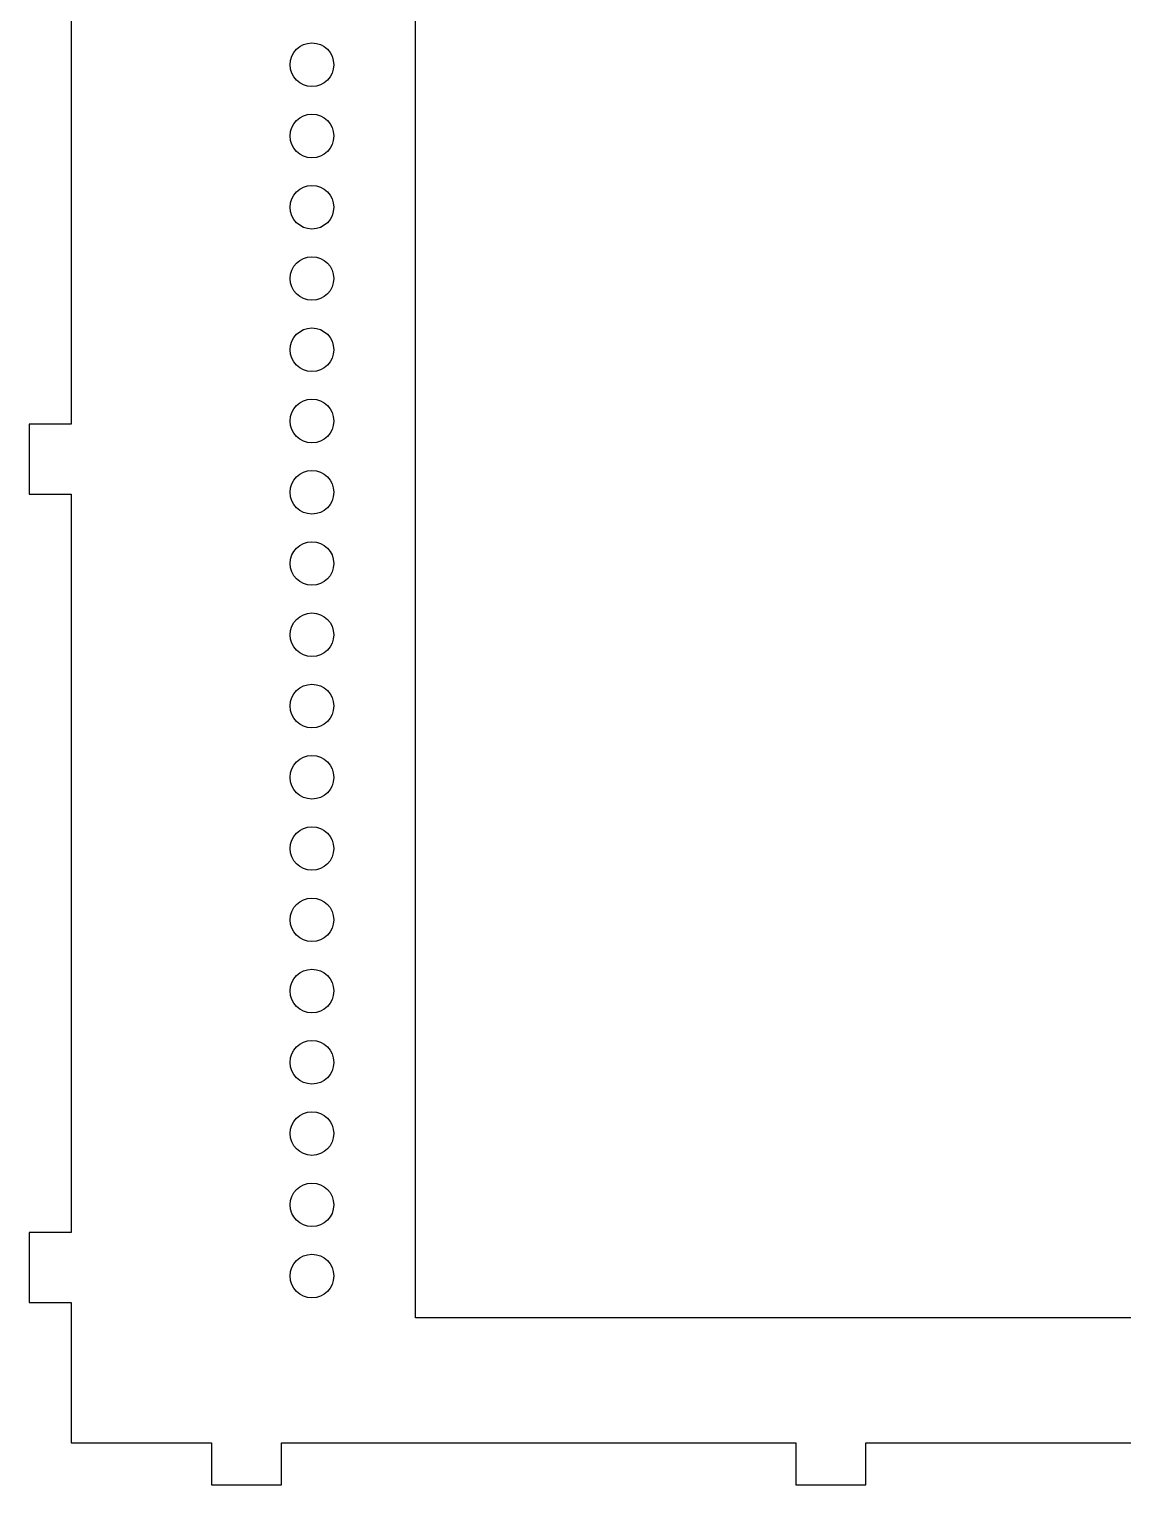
# Model space of a CAD drawing. Header units: metres. Extents: x -78 to 78, y -1075 to 78.
# Drawn here: x -78 to 0, y -1075 to -971.2 of the extents above; entities that cross this region are included whole.
import ezdxf

# ---------------------------------------------------------------- set-up
doc = ezdxf.new("R2010")
doc.units = ezdxf.units.M

msp = doc.modelspace()

# ---------------------------------------------------------------- linework, layer by layer
for p, q in [((-50.4521, -1063.08), (-50.4521, -884.038)), ((-75, -946.667), (-75, -999.333)), ((-59.2646, -973.094), (-59.1211, -972.83)), ((-59.1211, -972.83), (-58.9307, -972.6)), ((-58.9307, -972.6), (-58.7002, -972.409)), ((-58.7002, -972.409), (-58.4365, -972.266)), ((-58.4365, -972.266), (-58.1445, -972.176)), ((-58.1445, -972.176), (-57.8311, -972.144)), ((-57.8311, -972.144), (-57.5176, -972.176)), ((-57.5176, -972.176), (-57.2256, -972.266)), ((-57.2256, -972.266), (-56.9609, -972.409)), ((-56.9609, -972.409), (-56.7305, -972.6)), ((-56.7305, -972.6), (-56.541, -972.83)), ((-56.541, -972.83), (-56.3975, -973.094)), ((-59.3867, -973.7), (-59.3545, -973.386)), ((-59.3545, -974.013), (-59.3867, -973.7)), ((-59.3545, -973.386), (-59.2646, -973.094)), ((-59.2646, -974.305), (-59.3545, -974.013)), ((-56.3975, -973.094), (-56.3066, -973.386)), ((-56.3066, -974.013), (-56.3975, -974.305)), ((-56.3066, -973.386), (-56.2754, -973.7)), ((-56.2754, -973.7), (-56.3066, -974.013)), ((-59.1211, -974.569), (-59.2646, -974.305)), ((-58.9307, -974.8), (-59.1211, -974.569)), ((-58.7002, -974.989), (-58.9307, -974.8)), ((-58.4365, -975.133), (-58.7002, -974.989)), ((-56.9609, -974.989), (-57.2256, -975.133)), ((-56.7305, -974.8), (-56.9609, -974.989)), ((-56.541, -974.569), (-56.7305, -974.8)), ((-56.3975, -974.305), (-56.541, -974.569)), ((-58.1445, -975.224), (-58.4365, -975.133)), ((-57.8311, -975.255), (-58.1445, -975.224)), ((-57.5176, -975.224), (-57.8311, -975.255)), ((-57.2256, -975.133), (-57.5176, -975.224)), ((-59.3545, -978.469), (-59.2646, -978.177)), ((-59.2646, -978.177), (-59.1211, -977.912)), ((-59.1211, -977.912), (-58.9307, -977.682)), ((-58.9307, -977.682), (-58.7002, -977.492)), ((-58.7002, -977.492), (-58.4365, -977.349)), ((-58.4365, -977.349), (-58.1445, -977.259)), ((-58.1445, -977.259), (-57.8311, -977.227)), ((-57.8311, -977.227), (-57.5176, -977.259)), ((-57.5176, -977.259), (-57.2256, -977.349)), ((-57.2256, -977.349), (-56.9609, -977.492)), ((-56.9609, -977.492), (-56.7305, -977.682)), ((-56.7305, -977.682), (-56.541, -977.912)), ((-56.541, -977.912), (-56.3975, -978.177)), ((-56.3975, -978.177), (-56.3066, -978.469)), ((-59.3867, -978.782), (-59.3545, -978.469)), ((-59.3545, -979.096), (-59.3867, -978.782)), ((-59.2646, -979.388), (-59.3545, -979.096)), ((-56.3066, -979.096), (-56.3975, -979.388)), ((-56.3066, -978.469), (-56.2754, -978.782)), ((-56.2754, -978.782), (-56.3066, -979.096)), ((-59.1211, -979.652), (-59.2646, -979.388)), ((-58.9307, -979.882), (-59.1211, -979.652)), ((-58.7002, -980.072), (-58.9307, -979.882)), ((-58.4365, -980.216), (-58.7002, -980.072)), ((-58.1445, -980.307), (-58.4365, -980.216)), ((-57.2256, -980.216), (-57.5176, -980.307)), ((-56.9609, -980.072), (-57.2256, -980.216)), ((-56.7305, -979.882), (-56.9609, -980.072)), ((-56.541, -979.652), (-56.7305, -979.882)), ((-56.3975, -979.388), (-56.541, -979.652)), ((-57.8311, -980.338), (-58.1445, -980.307)), ((-57.5176, -980.307), (-57.8311, -980.338)), ((-58.1445, -982.341), (-57.8311, -982.31)), ((-57.8311, -982.31), (-57.5176, -982.341)), ((-59.3545, -983.552), (-59.2646, -983.259)), ((-59.2646, -983.259), (-59.1211, -982.995)), ((-59.1211, -982.995), (-58.9307, -982.765)), ((-58.9307, -982.765), (-58.7002, -982.575)), ((-58.7002, -982.575), (-58.4365, -982.432)), ((-58.4365, -982.432), (-58.1445, -982.341)), ((-57.5176, -982.341), (-57.2256, -982.432)), ((-57.2256, -982.432), (-56.9609, -982.575)), ((-56.9609, -982.575), (-56.7305, -982.765)), ((-56.7305, -982.765), (-56.541, -982.995)), ((-56.541, -982.995), (-56.3975, -983.259)), ((-56.3975, -983.259), (-56.3066, -983.552)), ((-59.3867, -983.865), (-59.3545, -983.552)), ((-59.3545, -984.179), (-59.3867, -983.865)), ((-59.2646, -984.471), (-59.3545, -984.179)), ((-56.3066, -984.179), (-56.3975, -984.471)), ((-56.3066, -983.552), (-56.2754, -983.865)), ((-56.2754, -983.865), (-56.3066, -984.179)), ((-59.1211, -984.734), (-59.2646, -984.471)), ((-58.9307, -984.965), (-59.1211, -984.734)), ((-58.7002, -985.154), (-58.9307, -984.965)), ((-58.4365, -985.298), (-58.7002, -985.154)), ((-58.1445, -985.389), (-58.4365, -985.298)), ((-57.8311, -985.421), (-58.1445, -985.389)), ((-57.5176, -985.389), (-57.8311, -985.421)), ((-57.2256, -985.298), (-57.5176, -985.389)), ((-56.9609, -985.154), (-57.2256, -985.298)), ((-56.7305, -984.965), (-56.9609, -985.154)), ((-56.541, -984.734), (-56.7305, -984.965)), ((-56.3975, -984.471), (-56.541, -984.734)), ((-58.7002, -987.657), (-58.4365, -987.514)), ((-58.4365, -987.514), (-58.1445, -987.424)), ((-58.1445, -987.424), (-57.8311, -987.392)), ((-57.8311, -987.392), (-57.5176, -987.424)), ((-57.5176, -987.424), (-57.2256, -987.514)), ((-57.2256, -987.514), (-56.9609, -987.657)), ((-59.3545, -988.634), (-59.2646, -988.342)), ((-59.2646, -988.342), (-59.1211, -988.078)), ((-59.1211, -988.078), (-58.9307, -987.848)), ((-58.9307, -987.848), (-58.7002, -987.657)), ((-56.9609, -987.657), (-56.7305, -987.848)), ((-56.7305, -987.848), (-56.541, -988.078)), ((-56.541, -988.078), (-56.3975, -988.342)), ((-56.3975, -988.342), (-56.3066, -988.634)), ((-59.3867, -988.947), (-59.3545, -988.634)), ((-59.3545, -989.261), (-59.3867, -988.947)), ((-59.2646, -989.553), (-59.3545, -989.261)), ((-59.1211, -989.817), (-59.2646, -989.553)), ((-56.3975, -989.553), (-56.541, -989.817)), ((-56.3066, -989.261), (-56.3975, -989.553)), ((-56.3066, -988.634), (-56.2754, -988.947)), ((-56.2754, -988.947), (-56.3066, -989.261)), ((-58.9307, -990.048), (-59.1211, -989.817)), ((-58.7002, -990.237), (-58.9307, -990.048)), ((-58.4365, -990.381), (-58.7002, -990.237)), ((-58.1445, -990.472), (-58.4365, -990.381)), ((-57.8311, -990.503), (-58.1445, -990.472)), ((-57.5176, -990.472), (-57.8311, -990.503)), ((-57.2256, -990.381), (-57.5176, -990.472)), ((-56.9609, -990.237), (-57.2256, -990.381)), ((-56.7305, -990.048), (-56.9609, -990.237)), ((-56.541, -989.817), (-56.7305, -990.048)), ((-58.7002, -992.74), (-58.4365, -992.597)), ((-58.4365, -992.597), (-58.1445, -992.506)), ((-58.1445, -992.506), (-57.8311, -992.475)), ((-57.8311, -992.475), (-57.5176, -992.506)), ((-57.5176, -992.506), (-57.2256, -992.597)), ((-57.2256, -992.597), (-56.9609, -992.74)), ((-59.3867, -994.03), (-59.3545, -993.717)), ((-59.3545, -993.717), (-59.2646, -993.425)), ((-59.2646, -993.425), (-59.1211, -993.16)), ((-59.1211, -993.16), (-58.9307, -992.93)), ((-58.9307, -992.93), (-58.7002, -992.74)), ((-56.9609, -992.74), (-56.7305, -992.93)), ((-56.7305, -992.93), (-56.541, -993.16)), ((-56.541, -993.16), (-56.3975, -993.425)), ((-56.3975, -993.425), (-56.3066, -993.717)), ((-56.3066, -993.717), (-56.2754, -994.03)), ((-59.3545, -994.344), (-59.3867, -994.03)), ((-59.2646, -994.636), (-59.3545, -994.344)), ((-59.1211, -994.899), (-59.2646, -994.636)), ((-56.3975, -994.636), (-56.541, -994.899)), ((-56.3066, -994.344), (-56.3975, -994.636)), ((-56.2754, -994.03), (-56.3066, -994.344)), ((-58.9307, -995.13), (-59.1211, -994.899)), ((-58.7002, -995.32), (-58.9307, -995.13)), ((-58.4365, -995.464), (-58.7002, -995.32)), ((-58.1445, -995.555), (-58.4365, -995.464)), ((-57.8311, -995.586), (-58.1445, -995.555)), ((-57.5176, -995.555), (-57.8311, -995.586)), ((-57.2256, -995.464), (-57.5176, -995.555)), ((-56.9609, -995.32), (-57.2256, -995.464)), ((-56.7305, -995.13), (-56.9609, -995.32)), ((-56.541, -994.899), (-56.7305, -995.13)), ((-58.9307, -998.013), (-58.7002, -997.822)), ((-58.7002, -997.822), (-58.4365, -997.68)), ((-58.4365, -997.68), (-58.1445, -997.589)), ((-58.1445, -997.589), (-57.8311, -997.557)), ((-57.8311, -997.557), (-57.5176, -997.589)), ((-57.5176, -997.589), (-57.2256, -997.68)), ((-57.2256, -997.68), (-56.9609, -997.822)), ((-56.9609, -997.822), (-56.7305, -998.013)), ((-59.3867, -999.113), (-59.3545, -998.799)), ((-59.3545, -998.799), (-59.2646, -998.507)), ((-59.2646, -998.507), (-59.1211, -998.243)), ((-59.1211, -998.243), (-58.9307, -998.013)), ((-56.7305, -998.013), (-56.541, -998.243)), ((-56.541, -998.243), (-56.3975, -998.507)), ((-56.3975, -998.507), (-56.3066, -998.799)), ((-56.3066, -998.799), (-56.2754, -999.113)), ((-75, -999.333), (-78, -999.333)), ((-78, -999.333), (-78, -1004.33)), ((-59.3545, -999.426), (-59.3867, -999.113)), ((-59.2646, -999.719), (-59.3545, -999.426)), ((-59.1211, -999.982), (-59.2646, -999.719)), ((-58.9307, -1000.21), (-59.1211, -999.982)), ((-56.541, -999.982), (-56.7305, -1000.21)), ((-56.3975, -999.719), (-56.541, -999.982)), ((-56.3066, -999.426), (-56.3975, -999.719)), ((-56.2754, -999.113), (-56.3066, -999.426)), ((-58.7002, -1000.4), (-58.9307, -1000.21)), ((-58.4365, -1000.55), (-58.7002, -1000.4)), ((-58.1445, -1000.64), (-58.4365, -1000.55)), ((-57.8311, -1000.67), (-58.1445, -1000.64)), ((-57.5176, -1000.64), (-57.8311, -1000.67)), ((-57.2256, -1000.55), (-57.5176, -1000.64)), ((-56.9609, -1000.4), (-57.2256, -1000.55)), ((-56.7305, -1000.21), (-56.9609, -1000.4)), ((-59.1211, -1003.33), (-58.9307, -1003.1)), ((-58.9307, -1003.1), (-58.7002, -1002.91)), ((-58.7002, -1002.91), (-58.4365, -1002.76)), ((-58.4365, -1002.76), (-58.1445, -1002.67)), ((-58.1445, -1002.67), (-57.8311, -1002.64)), ((-57.8311, -1002.64), (-57.5176, -1002.67)), ((-57.5176, -1002.67), (-57.2256, -1002.76)), ((-57.2256, -1002.76), (-56.9609, -1002.91)), ((-56.9609, -1002.91), (-56.7305, -1003.1)), ((-56.7305, -1003.1), (-56.541, -1003.33)), ((-59.3867, -1004.2), (-59.3545, -1003.88)), ((-59.3545, -1003.88), (-59.2646, -1003.59)), ((-59.2646, -1003.59), (-59.1211, -1003.33)), ((-56.541, -1003.33), (-56.3975, -1003.59)), ((-56.3975, -1003.59), (-56.3066, -1003.88)), ((-56.3066, -1003.88), (-56.2754, -1004.2)), ((-78, -1004.33), (-75, -1004.33)), ((-75, -1004.33), (-75, -1057)), ((-59.3545, -1004.51), (-59.3867, -1004.2)), ((-59.2646, -1004.8), (-59.3545, -1004.51)), ((-59.1211, -1005.07), (-59.2646, -1004.8)), ((-58.9307, -1005.3), (-59.1211, -1005.07)), ((-56.541, -1005.07), (-56.7305, -1005.3)), ((-56.3975, -1004.8), (-56.541, -1005.07)), ((-56.3066, -1004.51), (-56.3975, -1004.8)), ((-56.2754, -1004.2), (-56.3066, -1004.51)), ((-58.7002, -1005.49), (-58.9307, -1005.3)), ((-58.4365, -1005.63), (-58.7002, -1005.49)), ((-58.1445, -1005.72), (-58.4365, -1005.63)), ((-57.8311, -1005.75), (-58.1445, -1005.72)), ((-57.5176, -1005.72), (-57.8311, -1005.75)), ((-57.2256, -1005.63), (-57.5176, -1005.72)), ((-56.9609, -1005.49), (-57.2256, -1005.63)), ((-56.7305, -1005.3), (-56.9609, -1005.49)), ((-59.1211, -1008.41), (-58.9307, -1008.18)), ((-58.9307, -1008.18), (-58.7002, -1007.99)), ((-58.7002, -1007.99), (-58.4365, -1007.84)), ((-58.4365, -1007.84), (-58.1445, -1007.75)), ((-58.1445, -1007.75), (-57.8311, -1007.72)), ((-57.8311, -1007.72), (-57.5176, -1007.75)), ((-57.5176, -1007.75), (-57.2256, -1007.84)), ((-57.2256, -1007.84), (-56.9609, -1007.99)), ((-56.9609, -1007.99), (-56.7305, -1008.18)), ((-56.7305, -1008.18), (-56.541, -1008.41)), ((-59.3867, -1009.28), (-59.3545, -1008.96)), ((-59.3545, -1009.59), (-59.3867, -1009.28)), ((-59.3545, -1008.96), (-59.2646, -1008.67)), ((-59.2646, -1008.67), (-59.1211, -1008.41)), ((-56.541, -1008.41), (-56.3975, -1008.67)), ((-56.3975, -1008.67), (-56.3066, -1008.96)), ((-56.3066, -1008.96), (-56.2754, -1009.28)), ((-56.2754, -1009.28), (-56.3066, -1009.59)), ((-59.2646, -1009.88), (-59.3545, -1009.59)), ((-59.1211, -1010.15), (-59.2646, -1009.88)), ((-58.9307, -1010.38), (-59.1211, -1010.15)), ((-56.541, -1010.15), (-56.7305, -1010.38)), ((-56.3975, -1009.88), (-56.541, -1010.15)), ((-56.3066, -1009.59), (-56.3975, -1009.88)), ((-58.7002, -1010.57), (-58.9307, -1010.38)), ((-58.4365, -1010.71), (-58.7002, -1010.57)), ((-58.1445, -1010.8), (-58.4365, -1010.71)), ((-57.8311, -1010.83), (-58.1445, -1010.8)), ((-57.5176, -1010.8), (-57.8311, -1010.83)), ((-57.2256, -1010.71), (-57.5176, -1010.8)), ((-56.9609, -1010.57), (-57.2256, -1010.71)), ((-56.7305, -1010.38), (-56.9609, -1010.57)), ((-59.2646, -1013.75), (-59.1211, -1013.49)), ((-59.1211, -1013.49), (-58.9307, -1013.26)), ((-58.9307, -1013.26), (-58.7002, -1013.07)), ((-58.7002, -1013.07), (-58.4365, -1012.93)), ((-58.4365, -1012.93), (-58.1445, -1012.84)), ((-58.1445, -1012.84), (-57.8311, -1012.8)), ((-57.8311, -1012.8), (-57.5176, -1012.84)), ((-57.5176, -1012.84), (-57.2256, -1012.93)), ((-57.2256, -1012.93), (-56.9609, -1013.07)), ((-56.9609, -1013.07), (-56.7305, -1013.26)), ((-56.7305, -1013.26), (-56.541, -1013.49)), ((-56.541, -1013.49), (-56.3975, -1013.75)), ((-59.3867, -1014.36), (-59.3545, -1014.05)), ((-59.3545, -1014.67), (-59.3867, -1014.36)), ((-59.3545, -1014.05), (-59.2646, -1013.75)), ((-56.3975, -1013.75), (-56.3066, -1014.05)), ((-56.3066, -1014.05), (-56.2754, -1014.36)), ((-56.2754, -1014.36), (-56.3066, -1014.67)), ((-59.2646, -1014.97), (-59.3545, -1014.67)), ((-59.1211, -1015.23), (-59.2646, -1014.97)), ((-58.9307, -1015.46), (-59.1211, -1015.23)), ((-58.7002, -1015.65), (-58.9307, -1015.46)), ((-56.7305, -1015.46), (-56.9609, -1015.65)), ((-56.541, -1015.23), (-56.7305, -1015.46)), ((-56.3975, -1014.97), (-56.541, -1015.23)), ((-56.3066, -1014.67), (-56.3975, -1014.97)), ((-58.4365, -1015.79), (-58.7002, -1015.65)), ((-58.1445, -1015.88), (-58.4365, -1015.79)), ((-57.8311, -1015.92), (-58.1445, -1015.88)), ((-57.5176, -1015.88), (-57.8311, -1015.92)), ((-57.2256, -1015.79), (-57.5176, -1015.88)), ((-56.9609, -1015.65), (-57.2256, -1015.79)), ((-59.2646, -1018.84), (-59.1211, -1018.57)), ((-59.1211, -1018.57), (-58.9307, -1018.34)), ((-58.9307, -1018.34), (-58.7002, -1018.15)), ((-58.7002, -1018.15), (-58.4365, -1018.01)), ((-58.4365, -1018.01), (-58.1445, -1017.92)), ((-58.1445, -1017.92), (-57.8311, -1017.89)), ((-57.8311, -1017.89), (-57.5176, -1017.92)), ((-57.5176, -1017.92), (-57.2256, -1018.01)), ((-57.2256, -1018.01), (-56.9609, -1018.15)), ((-56.9609, -1018.15), (-56.7305, -1018.34)), ((-56.7305, -1018.34), (-56.541, -1018.57)), ((-56.541, -1018.57), (-56.3975, -1018.84)), ((-59.3867, -1019.44), (-59.3545, -1019.13)), ((-59.3545, -1019.76), (-59.3867, -1019.44)), ((-59.3545, -1019.13), (-59.2646, -1018.84)), ((-56.3975, -1018.84), (-56.3066, -1019.13)), ((-56.3066, -1019.13), (-56.2754, -1019.44)), ((-56.2754, -1019.44), (-56.3066, -1019.76)), ((-59.2646, -1020.05), (-59.3545, -1019.76)), ((-59.1211, -1020.31), (-59.2646, -1020.05)), ((-58.9307, -1020.54), (-59.1211, -1020.31)), ((-58.7002, -1020.73), (-58.9307, -1020.54)), ((-58.4365, -1020.88), (-58.7002, -1020.73)), ((-56.9609, -1020.73), (-57.2256, -1020.88)), ((-56.7305, -1020.54), (-56.9609, -1020.73)), ((-56.541, -1020.31), (-56.7305, -1020.54)), ((-56.3975, -1020.05), (-56.541, -1020.31)), ((-56.3066, -1019.76), (-56.3975, -1020.05)), ((-58.1445, -1020.97), (-58.4365, -1020.88)), ((-57.8311, -1021), (-58.1445, -1020.97)), ((-57.5176, -1020.97), (-57.8311, -1021)), ((-57.2256, -1020.88), (-57.5176, -1020.97)), ((-59.2646, -1023.92), (-59.1211, -1023.66)), ((-59.1211, -1023.66), (-58.9307, -1023.43)), ((-58.9307, -1023.43), (-58.7002, -1023.24)), ((-58.7002, -1023.24), (-58.4365, -1023.09)), ((-58.4365, -1023.09), (-58.1445, -1023)), ((-58.1445, -1023), (-57.8311, -1022.97)), ((-57.8311, -1022.97), (-57.5176, -1023)), ((-57.5176, -1023), (-57.2256, -1023.09)), ((-57.2256, -1023.09), (-56.9609, -1023.24)), ((-56.9609, -1023.24), (-56.7305, -1023.43)), ((-56.7305, -1023.43), (-56.541, -1023.66)), ((-56.541, -1023.66), (-56.3975, -1023.92)), ((-59.3867, -1024.53), (-59.3545, -1024.21)), ((-59.3545, -1024.84), (-59.3867, -1024.53)), ((-59.3545, -1024.21), (-59.2646, -1023.92)), ((-59.2646, -1025.13), (-59.3545, -1024.84)), ((-56.3975, -1023.92), (-56.3066, -1024.21)), ((-56.3066, -1024.84), (-56.3975, -1025.13)), ((-56.3066, -1024.21), (-56.2754, -1024.53)), ((-56.2754, -1024.53), (-56.3066, -1024.84)), ((-59.1211, -1025.4), (-59.2646, -1025.13)), ((-58.9307, -1025.63), (-59.1211, -1025.4)), ((-58.7002, -1025.82), (-58.9307, -1025.63)), ((-58.4365, -1025.96), (-58.7002, -1025.82)), ((-56.9609, -1025.82), (-57.2256, -1025.96)), ((-56.7305, -1025.63), (-56.9609, -1025.82)), ((-56.541, -1025.4), (-56.7305, -1025.63)), ((-56.3975, -1025.13), (-56.541, -1025.4)), ((-58.1445, -1026.05), (-58.4365, -1025.96)), ((-57.8311, -1026.08), (-58.1445, -1026.05)), ((-57.5176, -1026.05), (-57.8311, -1026.08)), ((-57.2256, -1025.96), (-57.5176, -1026.05)), ((-59.3545, -1029.29), (-59.2646, -1029)), ((-59.2646, -1029), (-59.1211, -1028.74)), ((-59.1211, -1028.74), (-58.9307, -1028.51)), ((-58.9307, -1028.51), (-58.7002, -1028.32)), ((-58.7002, -1028.32), (-58.4365, -1028.17)), ((-58.4365, -1028.17), (-58.1445, -1028.08)), ((-58.1445, -1028.08), (-57.8311, -1028.05)), ((-57.8311, -1028.05), (-57.5176, -1028.08)), ((-57.5176, -1028.08), (-57.2256, -1028.17)), ((-57.2256, -1028.17), (-56.9609, -1028.32)), ((-56.9609, -1028.32), (-56.7305, -1028.51)), ((-56.7305, -1028.51), (-56.541, -1028.74)), ((-56.541, -1028.74), (-56.3975, -1029)), ((-56.3975, -1029), (-56.3066, -1029.29)), ((-59.3867, -1029.61), (-59.3545, -1029.29)), ((-59.3545, -1029.92), (-59.3867, -1029.61)), ((-59.2646, -1030.21), (-59.3545, -1029.92)), ((-56.3066, -1029.92), (-56.3975, -1030.21)), ((-56.3066, -1029.29), (-56.2754, -1029.61)), ((-56.2754, -1029.61), (-56.3066, -1029.92)), ((-59.1211, -1030.48), (-59.2646, -1030.21)), ((-58.9307, -1030.71), (-59.1211, -1030.48)), ((-58.7002, -1030.9), (-58.9307, -1030.71)), ((-58.4365, -1031.04), (-58.7002, -1030.9)), ((-58.1445, -1031.13), (-58.4365, -1031.04)), ((-57.8311, -1031.16), (-58.1445, -1031.13)), ((-57.5176, -1031.13), (-57.8311, -1031.16)), ((-57.2256, -1031.04), (-57.5176, -1031.13)), ((-56.9609, -1030.9), (-57.2256, -1031.04)), ((-56.7305, -1030.71), (-56.9609, -1030.9)), ((-56.541, -1030.48), (-56.7305, -1030.71)), ((-56.3975, -1030.21), (-56.541, -1030.48)), ((-58.4365, -1033.26), (-58.1445, -1033.17)), ((-58.1445, -1033.17), (-57.8311, -1033.14)), ((-57.8311, -1033.14), (-57.5176, -1033.17)), ((-57.5176, -1033.17), (-57.2256, -1033.26)), ((-59.3545, -1034.38), (-59.2646, -1034.09)), ((-59.2646, -1034.09), (-59.1211, -1033.82)), ((-59.1211, -1033.82), (-58.9307, -1033.59)), ((-58.9307, -1033.59), (-58.7002, -1033.4)), ((-58.7002, -1033.4), (-58.4365, -1033.26)), ((-57.2256, -1033.26), (-56.9609, -1033.4)), ((-56.9609, -1033.4), (-56.7305, -1033.59)), ((-56.7305, -1033.59), (-56.541, -1033.82)), ((-56.541, -1033.82), (-56.3975, -1034.09)), ((-56.3975, -1034.09), (-56.3066, -1034.38)), ((-59.3867, -1034.69), (-59.3545, -1034.38)), ((-59.3545, -1035), (-59.3867, -1034.69)), ((-59.2646, -1035.3), (-59.3545, -1035)), ((-56.3066, -1035), (-56.3975, -1035.3)), ((-56.3066, -1034.38), (-56.2754, -1034.69)), ((-56.2754, -1034.69), (-56.3066, -1035)), ((-59.1211, -1035.56), (-59.2646, -1035.3)), ((-58.9307, -1035.79), (-59.1211, -1035.56)), ((-58.7002, -1035.98), (-58.9307, -1035.79)), ((-58.4365, -1036.12), (-58.7002, -1035.98)), ((-58.1445, -1036.22), (-58.4365, -1036.12)), ((-57.8311, -1036.25), (-58.1445, -1036.22)), ((-57.5176, -1036.22), (-57.8311, -1036.25)), ((-57.2256, -1036.12), (-57.5176, -1036.22)), ((-56.9609, -1035.98), (-57.2256, -1036.12)), ((-56.7305, -1035.79), (-56.9609, -1035.98)), ((-56.541, -1035.56), (-56.7305, -1035.79)), ((-56.3975, -1035.3), (-56.541, -1035.56)), ((-58.7002, -1038.48), (-58.4365, -1038.34)), ((-58.4365, -1038.34), (-58.1445, -1038.25)), ((-58.1445, -1038.25), (-57.8311, -1038.22)), ((-57.8311, -1038.22), (-57.5176, -1038.25)), ((-57.5176, -1038.25), (-57.2256, -1038.34)), ((-57.2256, -1038.34), (-56.9609, -1038.48)), ((-59.3545, -1039.46), (-59.2646, -1039.17)), ((-59.2646, -1039.17), (-59.1211, -1038.9)), ((-59.1211, -1038.9), (-58.9307, -1038.67)), ((-58.9307, -1038.67), (-58.7002, -1038.48)), ((-56.9609, -1038.48), (-56.7305, -1038.67)), ((-56.7305, -1038.67), (-56.541, -1038.9)), ((-56.541, -1038.9), (-56.3975, -1039.17)), ((-56.3975, -1039.17), (-56.3066, -1039.46)), ((-59.3867, -1039.77), (-59.3545, -1039.46)), ((-59.3545, -1040.09), (-59.3867, -1039.77)), ((-59.2646, -1040.38), (-59.3545, -1040.09)), ((-59.1211, -1040.64), (-59.2646, -1040.38)), ((-56.3975, -1040.38), (-56.541, -1040.64)), ((-56.3066, -1040.09), (-56.3975, -1040.38)), ((-56.3066, -1039.46), (-56.2754, -1039.77)), ((-56.2754, -1039.77), (-56.3066, -1040.09)), ((-58.9307, -1040.87), (-59.1211, -1040.64)), ((-58.7002, -1041.06), (-58.9307, -1040.87)), ((-58.4365, -1041.21), (-58.7002, -1041.06)), ((-58.1445, -1041.3), (-58.4365, -1041.21)), ((-57.8311, -1041.33), (-58.1445, -1041.3)), ((-57.5176, -1041.3), (-57.8311, -1041.33)), ((-57.2256, -1041.21), (-57.5176, -1041.3)), ((-56.9609, -1041.06), (-57.2256, -1041.21)), ((-56.7305, -1040.87), (-56.9609, -1041.06)), ((-56.541, -1040.64), (-56.7305, -1040.87)), ((-58.9307, -1043.76), (-58.7002, -1043.57)), ((-58.7002, -1043.57), (-58.4365, -1043.42)), ((-58.4365, -1043.42), (-58.1445, -1043.33)), ((-58.1445, -1043.33), (-57.8311, -1043.3)), ((-57.8311, -1043.3), (-57.5176, -1043.33)), ((-57.5176, -1043.33), (-57.2256, -1043.42)), ((-57.2256, -1043.42), (-56.9609, -1043.57)), ((-56.9609, -1043.57), (-56.7305, -1043.76)), ((-59.3867, -1044.86), (-59.3545, -1044.54)), ((-59.3545, -1044.54), (-59.2646, -1044.25)), ((-59.2646, -1044.25), (-59.1211, -1043.99)), ((-59.1211, -1043.99), (-58.9307, -1043.76)), ((-56.7305, -1043.76), (-56.541, -1043.99)), ((-56.541, -1043.99), (-56.3975, -1044.25)), ((-56.3975, -1044.25), (-56.3066, -1044.54)), ((-56.3066, -1044.54), (-56.2754, -1044.86)), ((-59.3545, -1045.17), (-59.3867, -1044.86)), ((-59.2646, -1045.46), (-59.3545, -1045.17)), ((-59.1211, -1045.73), (-59.2646, -1045.46)), ((-56.3975, -1045.46), (-56.541, -1045.73)), ((-56.3066, -1045.17), (-56.3975, -1045.46)), ((-56.2754, -1044.86), (-56.3066, -1045.17)), ((-58.9307, -1045.96), (-59.1211, -1045.73)), ((-58.7002, -1046.15), (-58.9307, -1045.96)), ((-58.4365, -1046.29), (-58.7002, -1046.15)), ((-58.1445, -1046.38), (-58.4365, -1046.29)), ((-57.8311, -1046.41), (-58.1445, -1046.38)), ((-57.5176, -1046.38), (-57.8311, -1046.41)), ((-57.2256, -1046.29), (-57.5176, -1046.38)), ((-56.9609, -1046.15), (-57.2256, -1046.29)), ((-56.7305, -1045.96), (-56.9609, -1046.15)), ((-56.541, -1045.73), (-56.7305, -1045.96)), ((-58.9307, -1048.84), (-58.7002, -1048.65)), ((-58.7002, -1048.65), (-58.4365, -1048.51)), ((-58.4365, -1048.51), (-58.1445, -1048.42)), ((-58.1445, -1048.42), (-57.8311, -1048.38)), ((-57.8311, -1048.38), (-57.5176, -1048.42)), ((-57.5176, -1048.42), (-57.2256, -1048.51)), ((-57.2256, -1048.51), (-56.9609, -1048.65)), ((-56.9609, -1048.65), (-56.7305, -1048.84)), ((-59.3867, -1049.94), (-59.3545, -1049.63)), ((-59.3545, -1049.63), (-59.2646, -1049.33)), ((-59.2646, -1049.33), (-59.1211, -1049.07)), ((-59.1211, -1049.07), (-58.9307, -1048.84)), ((-56.7305, -1048.84), (-56.541, -1049.07)), ((-56.541, -1049.07), (-56.3975, -1049.33)), ((-56.3975, -1049.33), (-56.3066, -1049.63)), ((-56.3066, -1049.63), (-56.2754, -1049.94)), ((-59.3545, -1050.25), (-59.3867, -1049.94)), ((-59.2646, -1050.54), (-59.3545, -1050.25)), ((-59.1211, -1050.81), (-59.2646, -1050.54)), ((-58.9307, -1051.04), (-59.1211, -1050.81)), ((-56.541, -1050.81), (-56.7305, -1051.04)), ((-56.3975, -1050.54), (-56.541, -1050.81)), ((-56.3066, -1050.25), (-56.3975, -1050.54)), ((-56.2754, -1049.94), (-56.3066, -1050.25)), ((-58.7002, -1051.23), (-58.9307, -1051.04)), ((-58.4365, -1051.37), (-58.7002, -1051.23)), ((-58.1445, -1051.46), (-58.4365, -1051.37)), ((-57.8311, -1051.5), (-58.1445, -1051.46)), ((-57.5176, -1051.46), (-57.8311, -1051.5)), ((-57.2256, -1051.37), (-57.5176, -1051.46)), ((-56.9609, -1051.23), (-57.2256, -1051.37)), ((-56.7305, -1051.04), (-56.9609, -1051.23)), ((-59.1211, -1054.15), (-58.9307, -1053.92)), ((-58.9307, -1053.92), (-58.7002, -1053.73)), ((-58.7002, -1053.73), (-58.4365, -1053.59)), ((-58.4365, -1053.59), (-58.1445, -1053.5)), ((-58.1445, -1053.5), (-57.8311, -1053.47)), ((-57.8311, -1053.47), (-57.5176, -1053.5)), ((-57.5176, -1053.5), (-57.2256, -1053.59)), ((-57.2256, -1053.59), (-56.9609, -1053.73)), ((-56.9609, -1053.73), (-56.7305, -1053.92)), ((-56.7305, -1053.92), (-56.541, -1054.15)), ((-59.3867, -1055.02), (-59.3545, -1054.71)), ((-59.3545, -1055.33), (-59.3867, -1055.02)), ((-59.3545, -1054.71), (-59.2646, -1054.42)), ((-59.2646, -1054.42), (-59.1211, -1054.15)), ((-56.541, -1054.15), (-56.3975, -1054.42)), ((-56.3975, -1054.42), (-56.3066, -1054.71)), ((-56.3066, -1054.71), (-56.2754, -1055.02)), ((-56.2754, -1055.02), (-56.3066, -1055.33)), ((-59.2646, -1055.63), (-59.3545, -1055.33)), ((-59.1211, -1055.89), (-59.2646, -1055.63)), ((-58.9307, -1056.12), (-59.1211, -1055.89)), ((-56.541, -1055.89), (-56.7305, -1056.12)), ((-56.3975, -1055.63), (-56.541, -1055.89)), ((-56.3066, -1055.33), (-56.3975, -1055.63)), ((-75, -1057), (-78, -1057)), ((-78, -1057), (-78, -1062)), ((-58.7002, -1056.31), (-58.9307, -1056.12)), ((-58.4365, -1056.46), (-58.7002, -1056.31)), ((-58.1445, -1056.55), (-58.4365, -1056.46)), ((-57.8311, -1056.58), (-58.1445, -1056.55)), ((-57.5176, -1056.55), (-57.8311, -1056.58)), ((-57.2256, -1056.46), (-57.5176, -1056.55)), ((-56.9609, -1056.31), (-57.2256, -1056.46)), ((-56.7305, -1056.12), (-56.9609, -1056.31)), ((-59.1211, -1059.23), (-58.9307, -1059)), ((-58.9307, -1059), (-58.7002, -1058.81)), ((-58.7002, -1058.81), (-58.4365, -1058.67)), ((-58.4365, -1058.67), (-58.1445, -1058.58)), ((-58.1445, -1058.58), (-57.8311, -1058.55)), ((-57.8311, -1058.55), (-57.5176, -1058.58)), ((-57.5176, -1058.58), (-57.2256, -1058.67)), ((-57.2256, -1058.67), (-56.9609, -1058.81)), ((-56.9609, -1058.81), (-56.7305, -1059)), ((-56.7305, -1059), (-56.541, -1059.23)), ((-59.3867, -1060.1), (-59.3545, -1059.79)), ((-59.3545, -1060.42), (-59.3867, -1060.1)), ((-59.3545, -1059.79), (-59.2646, -1059.5)), ((-59.2646, -1059.5), (-59.1211, -1059.23)), ((-56.541, -1059.23), (-56.3975, -1059.5)), ((-56.3975, -1059.5), (-56.3066, -1059.79)), ((-56.3066, -1059.79), (-56.2754, -1060.1)), ((-56.2754, -1060.1), (-56.3066, -1060.42)), ((-59.2646, -1060.71), (-59.3545, -1060.42)), ((-59.1211, -1060.97), (-59.2646, -1060.71)), ((-58.9307, -1061.2), (-59.1211, -1060.97)), ((-58.7002, -1061.39), (-58.9307, -1061.2)), ((-56.7305, -1061.2), (-56.9609, -1061.39)), ((-56.541, -1060.97), (-56.7305, -1061.2)), ((-56.3975, -1060.71), (-56.541, -1060.97)), ((-56.3066, -1060.42), (-56.3975, -1060.71)), ((-78, -1062), (-75, -1062)), ((-75, -1062), (-75, -1072)), ((-58.4365, -1061.54), (-58.7002, -1061.39)), ((-58.1445, -1061.63), (-58.4365, -1061.54)), ((-57.8311, -1061.66), (-58.1445, -1061.63)), ((-57.5176, -1061.63), (-57.8311, -1061.66)), ((-57.2256, -1061.54), (-57.5176, -1061.63)), ((-56.9609, -1061.39), (-57.2256, -1061.54)), ((58.4102, -1063.08), (-50.4521, -1063.08)), ((-75, -1072), (-65, -1072)), ((-65, -1072), (-65, -1075)), ((-60, -1072), (-23.3333, -1072)), ((-60, -1075), (-60, -1072)), ((-23.3333, -1072), (-23.3333, -1075)), ((-18.3333, -1075), (-18.3333, -1072)), ((-18.3333, -1072), (18.3333, -1072)), ((-65, -1075), (-60, -1075)), ((-23.3333, -1075), (-18.3333, -1075))]:
    msp.add_line(p, q)

doc.saveas('drawing.dxf')
